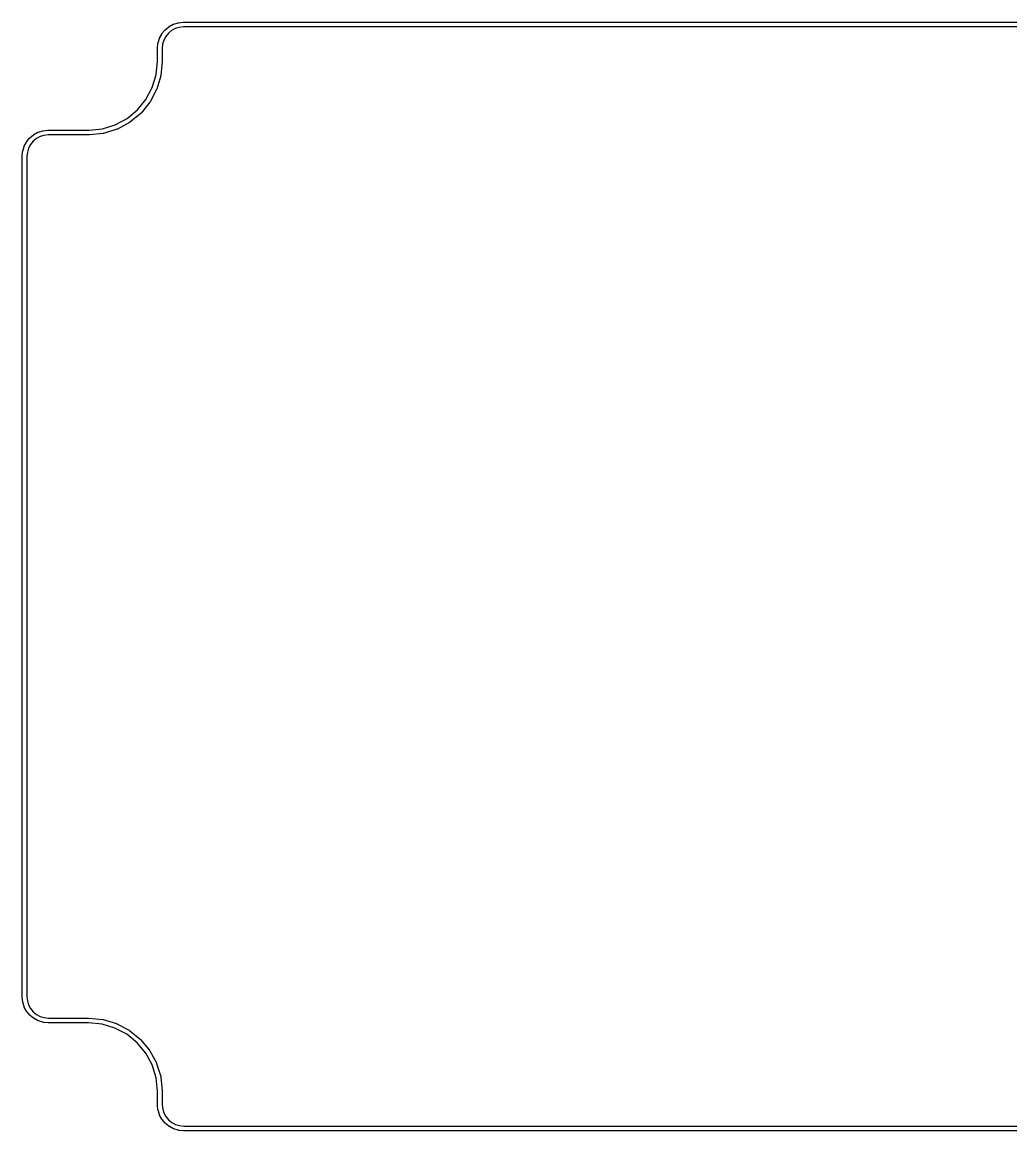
# Model space of a CAD drawing. Extents: x 70 to 232, y -98 to -51.
# Drawn here: x 69.5 to 111.15, y -97.9 to -51.2 of the extents above; entities that cross this region are included whole.
import ezdxf

# ---------------------------------------------------------------- set-up
doc = ezdxf.new("R2010")
doc.units = 0
doc.layers.add('BLACK', color=7, linetype='CONTINUOUS')

msp = doc.modelspace()

# ---------------------------------------------------------------- linework, layer by layer
at = {"layer": 'BLACK', "linetype": 'CONTINUOUS'}
for p, q in [((75.6932, -51.383), (75.8649, -51.2902)), ((75.8649, -51.2902), (75.8662, -51.2895)), ((75.8662, -51.2895), (75.8745, -51.2861)), ((75.8745, -51.2861), (75.8829, -51.2826)), ((75.8829, -51.2826), (76.0694, -51.2249)), ((76.0694, -51.2249), (76.0707, -51.2245)), ((76.0707, -51.2245), (76.0796, -51.2228)), ((76.0796, -51.2228), (76.0885, -51.221)), ((76.0885, -51.221), (76.2826, -51.2006)), ((76.2826, -51.2006), (76.284, -51.2004)), ((76.284, -51.2004), (76.2883, -51.2005)), ((76.2883, -51.2005), (76.2927, -51.2)), ((76.2927, -51.2), (76.2949, -51.2)), ((76.2949, -51.2), (76.2951, -51.2)), ((76.2951, -51.2), (147.295, -51.2)), ((75.2872, -51.872), (75.3788, -51.6997)), ((75.3788, -51.6997), (75.3794, -51.6984)), ((75.3788, -51.6997), (75.3788, -51.6997)), ((75.3788, -51.6997), (75.3788, -51.6997)), ((75.3794, -51.6984), (75.3846, -51.691)), ((75.3846, -51.691), (75.3896, -51.6834)), ((75.3896, -51.6834), (75.5129, -51.5322)), ((75.5508, -51.8022), (75.4684, -51.9572)), ((75.5129, -51.5322), (75.5138, -51.5311)), ((75.5129, -51.5322), (75.5129, -51.5322)), ((75.5129, -51.5322), (75.5129, -51.5322)), ((75.5138, -51.5311), (75.5203, -51.5248)), ((75.5203, -51.5248), (75.5267, -51.5183)), ((75.5267, -51.5183), (75.6771, -51.3939)), ((75.6617, -51.6662), (75.5508, -51.8022)), ((75.797, -51.5543), (75.6617, -51.6662)), ((75.6771, -51.3939), (75.6781, -51.393)), ((75.6781, -51.393), (75.6857, -51.3881)), ((75.6857, -51.3881), (75.6932, -51.383)), ((75.9514, -51.4708), (75.797, -51.5543)), ((76.1191, -51.4189), (75.9514, -51.4708)), ((76.2984, -51.4), (76.1191, -51.4189)), ((76.3003, -51.4), (76.2984, -51.4)), ((147.295, -51.4), (76.3003, -51.4)), ((75.2, -52.2951), (75.2005, -52.2903)), ((75.2, -52.8451), (75.2, -52.2951)), ((75.2005, -52.2902), (75.2195, -52.096)), ((75.2005, -52.2903), (75.2005, -52.2902)), ((75.2195, -52.096), (75.2197, -52.0946)), ((75.2197, -52.0946), (75.2215, -52.0858)), ((75.2215, -52.0858), (75.2233, -52.0769)), ((75.2233, -52.0769), (75.2797, -51.89)), ((75.2797, -51.89), (75.2801, -51.8887)), ((75.2801, -51.8887), (75.2837, -51.8804)), ((75.2837, -51.8804), (75.2872, -51.872)), ((75.4176, -52.1253), (75.4, -52.3049)), ((75.4684, -51.9572), (75.4176, -52.1253)), ((75.4, -52.3049), (75.4, -52.8549)), ((75.1443, -53.4132), (75.2, -52.8451)), ((75.3995, -52.8598), (75.3424, -53.4425)), ((75.4, -52.8549), (75.3995, -52.8597)), ((75.3995, -52.8597), (75.3995, -52.8598)), ((74.9807, -53.9549), (75.1443, -53.4132)), ((75.3386, -53.4616), (75.1694, -54.0221)), ((75.3404, -53.4527), (75.3386, -53.4616)), ((75.3422, -53.4438), (75.3404, -53.4527)), ((75.3424, -53.4425), (75.3422, -53.4438)), ((74.7151, -54.4546), (74.9807, -53.9549)), ((75.1619, -54.0402), (74.8871, -54.5571)), ((75.1654, -54.0318), (75.1619, -54.0402)), ((75.169, -54.0234), (75.1654, -54.0318)), ((75.1694, -54.0221), (75.169, -54.0234)), ((74.3574, -54.8931), (74.7151, -54.4546)), ((74.8763, -54.5734), (74.5062, -55.0271)), ((74.8813, -54.5658), (74.8763, -54.5734)), ((74.8864, -54.5583), (74.8813, -54.5658)), ((74.8871, -54.5571), (74.8864, -54.5583)), ((74.8871, -54.5571), (74.8871, -54.5571)), ((74.8871, -54.5571), (74.8871, -54.5571)), ((73.9214, -55.2538), (74.3574, -54.8931)), ((74.4925, -55.041), (74.0413, -55.4142)), ((74.4988, -55.0345), (74.4925, -55.041)), ((74.5053, -55.0282), (74.4988, -55.0345)), ((74.5062, -55.0271), (74.5053, -55.0282)), ((74.5062, -55.0271), (74.5062, -55.0271)), ((74.5062, -55.0271), (74.5062, -55.0271)), ((72.883, -55.6903), (73.4236, -55.523)), ((73.4236, -55.523), (73.9214, -55.2538)), ((74.0251, -55.4251), (73.5101, -55.7036)), ((74.0327, -55.42), (74.0251, -55.4251)), ((74.0402, -55.415), (74.0327, -55.42)), ((74.0413, -55.4142), (74.0402, -55.415)), ((74.0413, -55.4142), (74.0413, -55.4142)), ((74.0413, -55.4142), (74.0413, -55.4142)), ((69.8267, -56.0683), (69.9771, -55.9439)), ((69.9771, -55.9439), (69.9781, -55.943)), ((69.9781, -55.943), (69.9857, -55.9381)), ((69.9857, -55.9381), (69.9932, -55.933)), ((69.9932, -55.933), (70.1649, -55.8402)), ((70.2514, -56.0208), (70.097, -56.1043)), ((70.1649, -55.8402), (70.1662, -55.8395)), ((70.1662, -55.8395), (70.1745, -55.8361)), ((70.1745, -55.8361), (70.1829, -55.8326)), ((70.1829, -55.8326), (70.3694, -55.7749)), ((70.4191, -55.9689), (70.2514, -56.0208)), ((70.3694, -55.7749), (70.3707, -55.7745)), ((70.3707, -55.7745), (70.3796, -55.7728)), ((70.3796, -55.7728), (70.3885, -55.771)), ((70.3885, -55.771), (70.5826, -55.7506)), ((70.5984, -55.95), (70.4191, -55.9689)), ((70.5826, -55.7506), (70.584, -55.7504)), ((70.584, -55.7504), (70.5883, -55.7505)), ((70.5883, -55.7505), (70.5927, -55.75)), ((70.5927, -55.75), (70.5949, -55.75)), ((70.5949, -55.75), (70.5951, -55.75)), ((70.5951, -55.75), (72.2999, -55.75)), ((70.6001, -55.95), (70.5984, -55.95)), ((72.3049, -55.95), (70.6001, -55.95)), ((72.2999, -55.75), (72.3155, -55.7499)), ((72.3051, -55.95), (72.3049, -55.95)), ((72.3213, -55.9499), (72.3051, -55.95)), ((72.3155, -55.7499), (72.883, -55.6903)), ((72.3256, -55.9495), (72.3213, -55.9499)), ((72.33, -55.9495), (72.3256, -55.9495)), ((72.3314, -55.9494), (72.33, -55.9495)), ((72.9137, -55.8882), (72.3314, -55.9494)), ((72.9225, -55.8864), (72.9137, -55.8882)), ((72.9315, -55.8847), (72.9225, -55.8864)), ((72.9328, -55.8843), (72.9315, -55.8847)), ((73.4921, -55.7111), (72.9328, -55.8843)), ((73.5005, -55.7076), (73.4921, -55.7111)), ((73.5089, -55.7042), (73.5005, -55.7076)), ((73.5101, -55.7036), (73.5089, -55.7042)), ((73.5101, -55.7036), (73.5101, -55.7036)), ((73.5101, -55.7036), (73.5101, -55.7036)), ((69.5233, -56.6269), (69.5797, -56.44)), ((69.5797, -56.44), (69.5801, -56.4387)), ((69.5801, -56.4387), (69.5837, -56.4304)), ((69.5837, -56.4304), (69.5872, -56.422)), ((69.5872, -56.422), (69.6788, -56.2497)), ((69.6788, -56.2497), (69.6794, -56.2484)), ((69.6788, -56.2497), (69.6788, -56.2497)), ((69.6788, -56.2497), (69.6788, -56.2497)), ((69.6794, -56.2484), (69.6846, -56.241)), ((69.6846, -56.241), (69.6896, -56.2334)), ((69.6896, -56.2334), (69.8129, -56.0822)), ((69.8508, -56.3522), (69.7684, -56.5072)), ((69.8129, -56.0822), (69.8138, -56.0811)), ((69.8129, -56.0822), (69.8129, -56.0822)), ((69.8129, -56.0822), (69.8129, -56.0822)), ((69.8138, -56.0811), (69.8203, -56.0748)), ((69.8203, -56.0748), (69.8267, -56.0683)), ((69.9617, -56.2162), (69.8508, -56.3522)), ((70.097, -56.1043), (69.9617, -56.2162)), ((69.5, -56.8451), (69.5005, -56.8403)), ((69.5, -92.2549), (69.5, -56.8451)), ((69.5005, -56.8402), (69.5195, -56.646)), ((69.5005, -56.8403), (69.5005, -56.8402)), ((69.5195, -56.646), (69.5197, -56.6446)), ((69.5197, -56.6446), (69.5215, -56.6358)), ((69.5215, -56.6358), (69.5233, -56.6269)), ((69.7176, -56.6753), (69.7, -56.8549)), ((69.7, -56.8549), (69.7, -92.2499)), ((69.7684, -56.5072), (69.7176, -56.6753)), ((69.5, -92.2551), (69.5, -92.2549)), ((69.5, -92.2573), (69.5, -92.2551)), ((69.5005, -92.2617), (69.5, -92.2573)), ((69.5004, -92.266), (69.5005, -92.2617)), ((69.5006, -92.2674), (69.5004, -92.266)), ((69.521, -92.4615), (69.5006, -92.2674)), ((69.5228, -92.4704), (69.521, -92.4615)), ((69.7, -92.2499), (69.7, -92.2516)), ((69.7, -92.2516), (69.7189, -92.4309)), ((69.7189, -92.4309), (69.7708, -92.5986)), ((69.5245, -92.4793), (69.5228, -92.4704)), ((69.5249, -92.4806), (69.5245, -92.4793)), ((69.5826, -92.6671), (69.5249, -92.4806)), ((69.5861, -92.6755), (69.5826, -92.6671)), ((69.5895, -92.6838), (69.5861, -92.6755)), ((69.5902, -92.6851), (69.5895, -92.6838)), ((69.683, -92.8568), (69.5902, -92.6851)), ((69.5902, -92.6851), (69.5902, -92.6851)), ((69.5902, -92.6851), (69.5902, -92.6851)), ((69.6881, -92.8643), (69.683, -92.8568)), ((69.693, -92.8719), (69.6881, -92.8643)), ((69.6939, -92.8729), (69.693, -92.8719)), ((69.8183, -93.0233), (69.6939, -92.8729)), ((69.7708, -92.5986), (69.8543, -92.753)), ((69.8543, -92.753), (69.9662, -92.8883)), ((69.9662, -92.8883), (70.1022, -92.9992)), ((69.8248, -93.0297), (69.8183, -93.0233)), ((69.8311, -93.0362), (69.8248, -93.0297)), ((69.8322, -93.0371), (69.8311, -93.0362)), ((69.9834, -93.1604), (69.8322, -93.0371)), ((69.8322, -93.0371), (69.8322, -93.0371)), ((69.8322, -93.0371), (69.8322, -93.0371)), ((69.9909, -93.1654), (69.9834, -93.1604)), ((69.9984, -93.1706), (69.9909, -93.1654)), ((69.9997, -93.1712), (69.9984, -93.1706)), ((70.172, -93.2628), (69.9997, -93.1712)), ((69.9997, -93.1712), (69.9997, -93.1712)), ((69.9997, -93.1712), (69.9997, -93.1712)), ((70.1022, -92.9992), (70.2572, -93.0816)), ((70.1804, -93.2663), (70.172, -93.2628)), ((70.1887, -93.2699), (70.1804, -93.2663)), ((70.19, -93.2703), (70.1887, -93.2699)), ((70.3769, -93.3267), (70.19, -93.2703)), ((70.2572, -93.0816), (70.4253, -93.1324)), ((70.3858, -93.3284), (70.3769, -93.3267)), ((70.3946, -93.3303), (70.3858, -93.3284)), ((70.396, -93.3305), (70.3946, -93.3303)), ((70.5902, -93.3495), (70.396, -93.3305)), ((70.396, -93.3305), (70.396, -93.3305)), ((70.4253, -93.1324), (70.6049, -93.15)), ((70.5903, -93.3495), (70.5902, -93.3495)), ((70.5951, -93.35), (70.5903, -93.3495)), ((72.2951, -93.35), (70.5951, -93.35)), ((70.6049, -93.15), (72.3049, -93.15)), ((72.8632, -93.4057), (72.2951, -93.35)), ((72.3049, -93.15), (72.3098, -93.1505)), ((72.3098, -93.1505), (72.3098, -93.1505)), ((72.3098, -93.1505), (72.8925, -93.2076)), ((72.8925, -93.2076), (72.8925, -93.2076)), ((72.8925, -93.2076), (72.8938, -93.2078)), ((72.8938, -93.2078), (72.9027, -93.2096)), ((72.9027, -93.2096), (72.9116, -93.2114)), ((72.9116, -93.2114), (73.4721, -93.3806)), ((73.4721, -93.3806), (73.4721, -93.3806)), ((73.4721, -93.3806), (73.4734, -93.381)), ((73.4734, -93.381), (73.4818, -93.3846)), ((73.4818, -93.3846), (73.4902, -93.3881)), ((73.4902, -93.3881), (74.0071, -93.6629)), ((73.4049, -93.5693), (72.8632, -93.4057)), ((73.9046, -93.8349), (73.4049, -93.5693)), ((74.3431, -94.1926), (73.9046, -93.8349)), ((74.0071, -93.6629), (74.0071, -93.6629)), ((74.0071, -93.6629), (74.0071, -93.6629)), ((74.0071, -93.6629), (74.0083, -93.6636)), ((74.0083, -93.6636), (74.0158, -93.6687)), ((74.0158, -93.6687), (74.0234, -93.6737)), ((74.0234, -93.6737), (74.4771, -94.0438)), ((74.7038, -94.6286), (74.3431, -94.1926)), ((74.4771, -94.0438), (74.4771, -94.0438)), ((74.4771, -94.0438), (74.4771, -94.0438)), ((74.4771, -94.0438), (74.4782, -94.0447)), ((74.4782, -94.0447), (74.4845, -94.0512)), ((74.4845, -94.0512), (74.491, -94.0575)), ((74.491, -94.0575), (74.8642, -94.5087)), ((74.973, -95.1264), (74.7038, -94.6286)), ((74.8642, -94.5087), (74.8642, -94.5087)), ((74.8642, -94.5087), (74.8642, -94.5087)), ((74.8642, -94.5087), (74.865, -94.5098)), ((74.865, -94.5098), (74.87, -94.5173)), ((74.87, -94.5173), (74.8751, -94.5249)), ((74.8751, -94.5249), (75.1536, -95.0399)), ((75.1403, -95.667), (74.973, -95.1264)), ((75.1536, -95.0399), (75.1542, -95.0411)), ((75.1542, -95.0411), (75.1576, -95.0495)), ((75.1576, -95.0495), (75.1611, -95.0579)), ((75.1611, -95.0579), (75.3343, -95.6172)), ((75.1999, -96.2345), (75.1403, -95.667)), ((75.3343, -95.6172), (75.3347, -95.6185)), ((75.3347, -95.6185), (75.3364, -95.6274)), ((75.3364, -95.6274), (75.3382, -95.6363)), ((75.3382, -95.6363), (75.3994, -96.2186)), ((75.2, -96.2501), (75.1999, -96.2345)), ((75.2, -96.8049), (75.2, -96.2501)), ((75.3994, -96.2186), (75.3995, -96.22)), ((75.3995, -96.22), (75.3995, -96.2244)), ((75.3995, -96.2244), (75.3999, -96.2287)), ((75.3999, -96.2287), (75.4, -96.2449)), ((75.4, -96.2449), (75.4, -96.2451)), ((75.4, -96.2451), (75.4, -96.7999)), ((75.2, -96.8051), (75.2, -96.8049)), ((75.2, -96.8073), (75.2, -96.8051)), ((75.2005, -96.8117), (75.2, -96.8073)), ((75.2004, -96.816), (75.2005, -96.8117)), ((75.2006, -96.8174), (75.2004, -96.816)), ((75.221, -97.0115), (75.2006, -96.8174)), ((75.2228, -97.0204), (75.221, -97.0115)), ((75.2245, -97.0293), (75.2228, -97.0204)), ((75.2249, -97.0306), (75.2245, -97.0293)), ((75.2826, -97.2171), (75.2249, -97.0306)), ((75.4, -96.7999), (75.4, -96.8016)), ((75.4, -96.8016), (75.4189, -96.9809)), ((75.4189, -96.9809), (75.4708, -97.1486)), ((75.2861, -97.2255), (75.2826, -97.2171)), ((75.2895, -97.2338), (75.2861, -97.2255)), ((75.2902, -97.2351), (75.2895, -97.2338)), ((75.383, -97.4068), (75.2902, -97.2351)), ((75.2902, -97.2351), (75.2902, -97.2351)), ((75.2902, -97.2351), (75.2902, -97.2351)), ((75.3881, -97.4143), (75.383, -97.4068)), ((75.393, -97.4219), (75.3881, -97.4143)), ((75.3939, -97.4229), (75.393, -97.4219)), ((75.5183, -97.5733), (75.3939, -97.4229)), ((75.4708, -97.1486), (75.5543, -97.303)), ((75.5248, -97.5797), (75.5183, -97.5733)), ((75.5311, -97.5862), (75.5248, -97.5797)), ((75.5322, -97.5871), (75.5311, -97.5862)), ((75.6834, -97.7104), (75.5322, -97.5871)), ((75.5322, -97.5871), (75.5322, -97.5871)), ((75.5322, -97.5871), (75.5322, -97.5871)), ((75.5543, -97.303), (75.6662, -97.4383)), ((75.6662, -97.4383), (75.8022, -97.5492)), ((75.8022, -97.5492), (75.9572, -97.6316)), ((75.6909, -97.7154), (75.6834, -97.7104)), ((75.6984, -97.7206), (75.6909, -97.7154)), ((75.6997, -97.7212), (75.6984, -97.7206)), ((75.872, -97.8128), (75.6997, -97.7212)), ((75.6997, -97.7212), (75.6997, -97.7212)), ((75.6997, -97.7212), (75.6997, -97.7212)), ((75.8804, -97.8163), (75.872, -97.8128)), ((75.8887, -97.8199), (75.8804, -97.8163)), ((75.89, -97.8203), (75.8887, -97.8199)), ((76.0769, -97.8767), (75.89, -97.8203)), ((75.9572, -97.6316), (76.1253, -97.6824)), ((76.0858, -97.8785), (76.0769, -97.8767)), ((76.0946, -97.8803), (76.0858, -97.8785)), ((76.096, -97.8805), (76.0946, -97.8803)), ((76.2902, -97.8995), (76.096, -97.8805)), ((76.096, -97.8805), (76.096, -97.8805)), ((76.1253, -97.6824), (76.3049, -97.7)), ((76.2903, -97.8995), (76.2902, -97.8995)), ((76.2951, -97.9), (76.2903, -97.8995)), ((147.295, -97.9), (76.2951, -97.9)), ((76.3049, -97.7), (147.295, -97.7))]:
    msp.add_line(p, q, dxfattribs=at)

doc.saveas('drawing.dxf')
